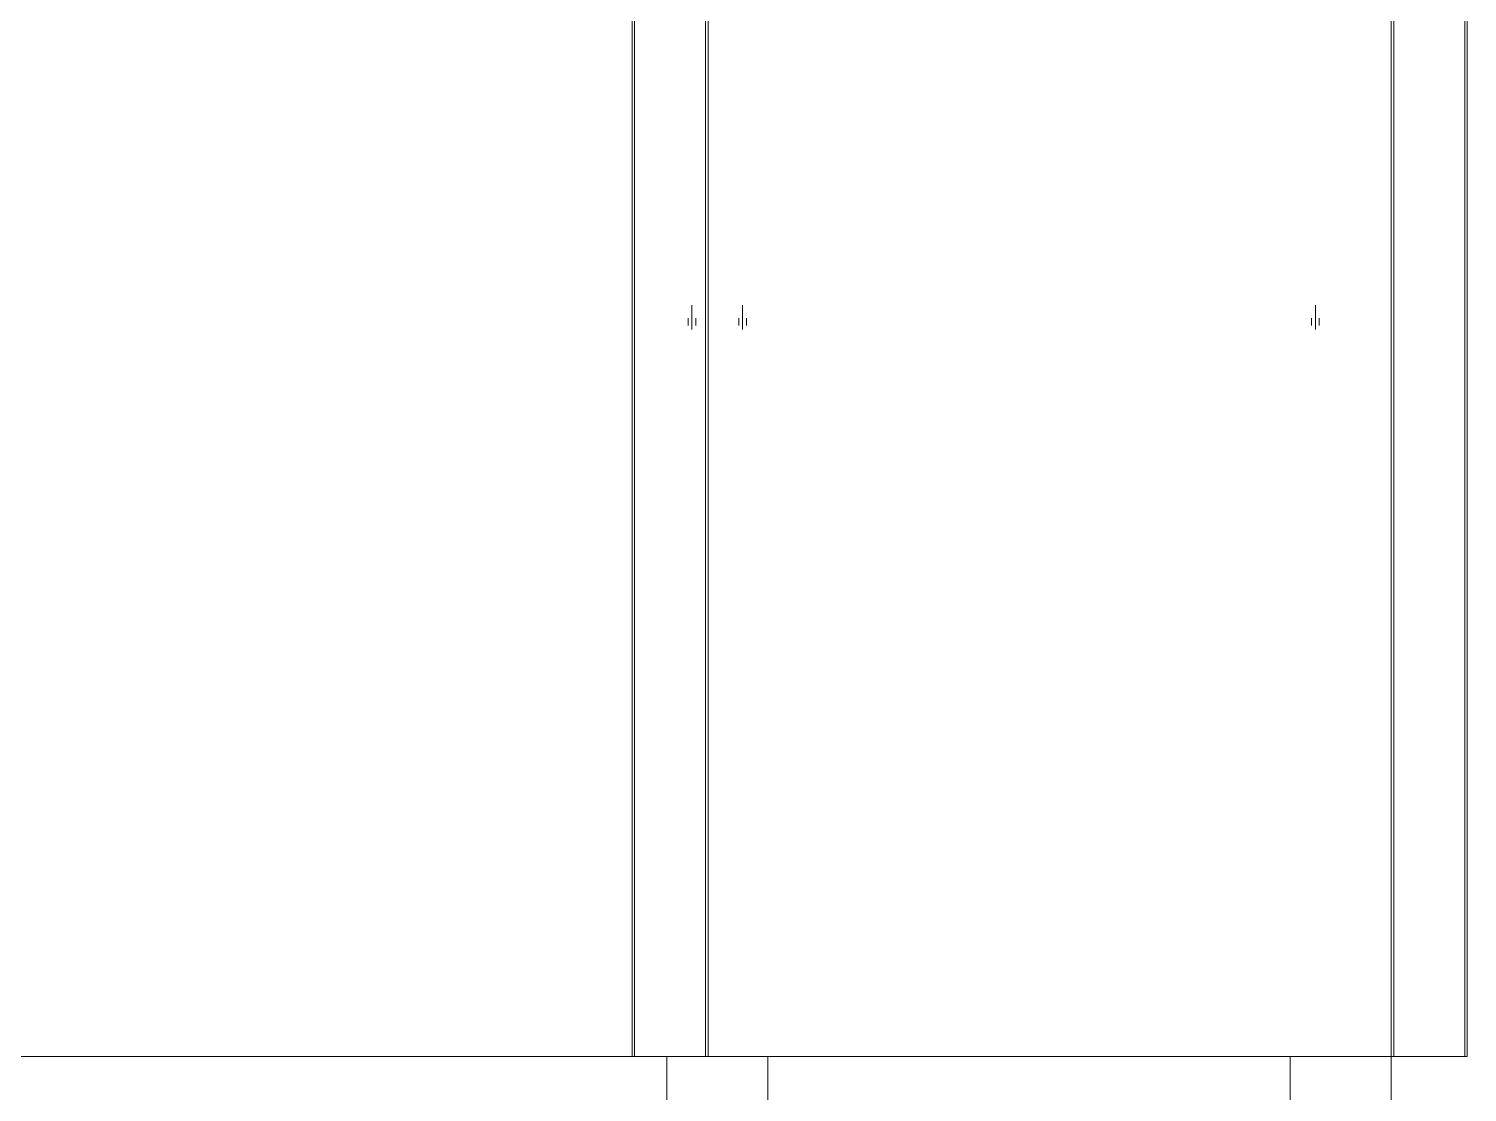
# Model space of a CAD drawing. Header units: millimetres. Extents: x -220592 to 404889, y -217665 to 38245.
# Drawn here: x 33640 to 36482, y -45572 to -43472 of the extents above; entities that cross this region are included whole.
import ezdxf

# ---------------------------------------------------------------- set-up
doc = ezdxf.new("R2010")
doc.units = ezdxf.units.MM
doc.linetypes.add('XKITLINE00', pattern=[0])
doc.linetypes.add('XKITLINE02', pattern=[4, 2, -2])
doc.layers.add('000 - 0_HIDE_OBJ_FRAMING_DEF_SUB_1', color=7, linetype='Continuous')

# ---------------------------------------------------------------- blocks, each defined once
blk = doc.blocks.new('*A14318')
at = {"layer": '000 - 0_HIDE_OBJ_FRAMING_DEF_SUB_1', "color": 7, "linetype": 'XKITLINE02', "lineweight": 0}
for p, q in [((-98.302542, 74.189705), (-98.302542, 74.668905)), ((-98.302542, 74.189705), (-98.302542, 74.668905)), ((-98.377542, 74.358905), (-98.377542, 74.408905)), ((-98.377542, 74.358905), (-98.377542, 74.408905)), ((-98.377542, 74.268905), (-98.377542, 74.358905)), ((-98.377542, 74.268905), (-98.377542, 74.358905)), ((-98.227542, 74.358905), (-98.227542, 74.408905)), ((-98.227542, 74.358905), (-98.227542, 74.408905)), ((-98.227542, 74.268905), (-98.227542, 74.358905)), ((-98.227542, 74.268905), (-98.227542, 74.358905))]:
    blk.add_line(p, q, dxfattribs=at)
blk = doc.blocks.new('*A14319')
at = {"layer": '000 - 0_HIDE_OBJ_FRAMING_DEF_SUB_1', "color": 7, "linetype": 'XKITLINE02', "lineweight": 0}
for p, q in [((-99.302555, 74.189705), (-99.302555, 74.668905)), ((-99.302555, 74.189705), (-99.302555, 74.668905)), ((-99.377555, 74.358905), (-99.377555, 74.408905)), ((-99.377555, 74.358905), (-99.377555, 74.408905)), ((-99.377555, 74.268905), (-99.377555, 74.358905)), ((-99.377555, 74.268905), (-99.377555, 74.358905)), ((-99.227555, 74.358905), (-99.227555, 74.408905)), ((-99.227555, 74.358905), (-99.227555, 74.408905)), ((-99.227555, 74.268905), (-99.227555, 74.358905)), ((-99.227555, 74.268905), (-99.227555, 74.358905))]:
    blk.add_line(p, q, dxfattribs=at)
blk = doc.blocks.new('*A14320')
at = {"layer": '000 - 0_HIDE_OBJ_FRAMING_DEF_SUB_1', "color": 7, "linetype": 'XKITLINE02', "lineweight": 0}
for p, q in [((-86.985555, 74.189705), (-86.985555, 74.668905)), ((-86.985555, 74.189705), (-86.985555, 74.668905)), ((-87.060555, 74.358905), (-87.060555, 74.408905)), ((-87.060555, 74.358905), (-87.060555, 74.408905)), ((-87.060555, 74.268905), (-87.060555, 74.358905)), ((-87.060555, 74.268905), (-87.060555, 74.358905)), ((-86.910555, 74.358905), (-86.910555, 74.408905)), ((-86.910555, 74.358905), (-86.910555, 74.408905)), ((-86.910555, 74.268905), (-86.910555, 74.358905)), ((-86.910555, 74.268905), (-86.910555, 74.358905))]:
    blk.add_line(p, q, dxfattribs=at)
blk = doc.blocks.new('*A14374')
at = {"layer": '000 - 0_HIDE_OBJ_FRAMING_DEF_SUB_1', "color": 7, "linetype": 'XKITLINE00', "lineweight": 0}
for p, q in [((-113.985516, 88.290007), (-113.985516, 88.490867)), ((-113.985516, 88.490867), (-100.485516, 88.490867)), ((-100.485516, 88.490867), (-100.485516, 88.290007)), ((-113.985516, 88.290007), (-100.485516, 88.290007)), ((-113.985516, 59.830765), (-100.485516, 59.830765))]:
    blk.add_line(p, q, dxfattribs=at)
blk = doc.blocks.new('*A14375')
at = {"layer": '000 - 0_HIDE_OBJ_FRAMING_DEF_SUB_1', "color": 7, "linetype": 'XKITLINE00', "lineweight": 0}
for p, q in [((-100.485516, 59.830765), (-100.485516, 88.290005)), ((-100.485516, 88.290005), (-98.985516, 88.290005)), ((-100.435516, 59.830765), (-100.435516, 88.23979)), ((-100.435516, 88.23979), (-99.035516, 88.23979)), ((-99.035516, 88.23979), (-99.035516, 59.830765)), ((-98.985516, 88.290005), (-98.985516, 59.830765)), ((-100.435516, 87.285705), (-100.485516, 87.285705)), ((-99.035516, 87.285705), (-98.985516, 87.285705)), ((-98.985516, 59.830765), (-100.485516, 59.830765))]:
    blk.add_line(p, q, dxfattribs=at)
blk = doc.blocks.new('*A14388')
at = {"layer": '000 - 0_HIDE_OBJ_FRAMING_DEF_SUB_1', "color": 7, "linetype": 'XKITLINE00', "lineweight": 0}
for p, q in [((-98.985516, 88.290007), (-98.985516, 88.490867)), ((-98.985516, 88.490867), (-85.485516, 88.490867)), ((-85.485516, 88.490867), (-85.485516, 88.290007)), ((-98.985516, 88.290007), (-85.485516, 88.290007)), ((-98.985516, 59.830765), (-85.485516, 59.830765))]:
    blk.add_line(p, q, dxfattribs=at)
blk = doc.blocks.new('*A14389')
at = {"layer": '000 - 0_HIDE_OBJ_FRAMING_DEF_SUB_1', "color": 7, "linetype": 'XKITLINE00', "lineweight": 0}
for p, q in [((-87.485542, 89.780791), (-87.485542, 91.040289)), ((-85.485542, 89.780791), (-85.485542, 91.040289)), ((-87.485542, 88.490867), (-87.485542, 89.280791)), ((-87.485542, 51.974805), (-87.485542, 59.830765)), ((-85.485542, 51.974805), (-85.485542, 59.830765)), ((-87.485542, 51.974805), (-85.485542, 51.974805))]:
    blk.add_line(p, q, dxfattribs=at)
blk = doc.blocks.new('*A14390')
at = {"layer": '000 - 0_HIDE_OBJ_FRAMING_DEF_SUB_1', "color": 7, "linetype": 'XKITLINE00', "lineweight": 0}
for p, q in [((-99.802542, 88.290005), (-99.802542, 91.040289)), ((-97.802542, 89.780791), (-97.802542, 91.040289)), ((-97.802542, 88.490867), (-97.802542, 89.280791)), ((-99.802542, 51.974805), (-99.802542, 59.830765)), ((-97.802542, 51.974805), (-97.802542, 59.830765)), ((-99.802542, 51.974805), (-97.802542, 51.974805))]:
    blk.add_line(p, q, dxfattribs=at)
blk = doc.blocks.new('*A14391')
at = {"layer": '000 - 0_HIDE_OBJ_FRAMING_DEF_SUB_1', "color": 7, "linetype": 'XKITLINE00', "lineweight": 0}
for p, q in [((-85.485516, 59.830765), (-85.485516, 88.290005)), ((-85.485516, 88.290005), (-83.985516, 88.290005)), ((-85.435516, 59.830765), (-85.435516, 88.23979)), ((-85.435516, 88.23979), (-84.035516, 88.23979)), ((-84.035516, 88.23979), (-84.035516, 59.830765)), ((-83.985516, 88.290005), (-83.985516, 59.830765)), ((-85.435516, 87.285705), (-85.485516, 87.285705)), ((-84.035516, 87.285705), (-83.985516, 87.285705)), ((-83.985516, 59.830765), (-85.485516, 59.830765))]:
    blk.add_line(p, q, dxfattribs=at)
blk = doc.blocks.new('W-1-PP18-ST_20260402-011103_LOWER_PL')
at = {"layer": '000 - 0_HIDE_OBJ_FRAMING_DEF_SUB_1', "color": 7, "lineweight": 0, "xscale": 100, "yscale": 100, "zscale": 100}
for name in ['*A14390', '*A14389', '*A14374', '*A14388', '*A14375', '*A14391', '*A14319', '*A14318', '*A14320']:
    blk.add_blockref(name, (17759.3349, -35779.0805), dxfattribs=at)

msp = doc.modelspace()

# ---------------------------------------------------------------- block references
at = {"layer": 'Defpoints', "color": 7}
msp.add_blockref('W-1-PP18-ST_20260402-011103_LOWER_PL', (27121.4984, -15705.7702), dxfattribs=at)

doc.saveas('drawing.dxf')
